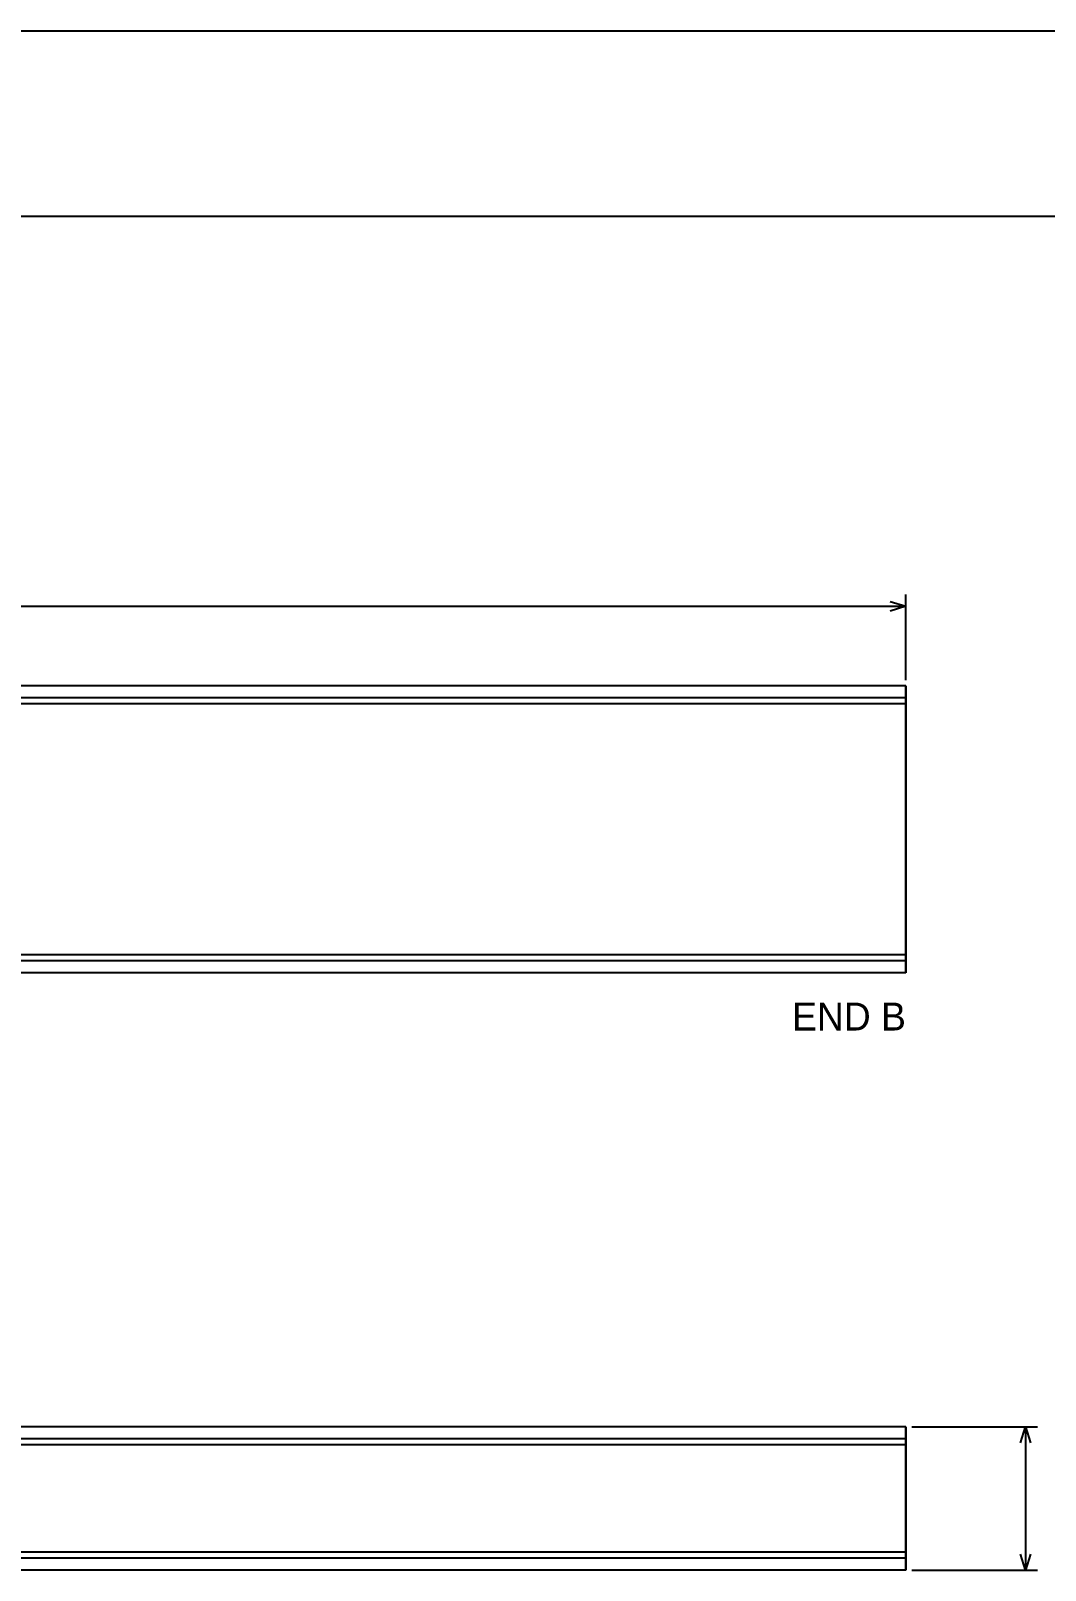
# Model space of a CAD drawing. Header units: inches. Extents: x 1.4 to 100.6, y 1.4 to 64.6.
# Drawn here: x 51 to 72.23, y 32.37 to 64.58 of the extents above; entities that cross this region are included whole.
import ezdxf
from ezdxf.enums import TextEntityAlignment as Align

# ---------------------------------------------------------------- set-up
doc = ezdxf.new("R2010")
doc.units = ezdxf.units.IN
doc.header["$MEASUREMENT"] = 0

msp = doc.modelspace()

# ---------------------------------------------------------------- linework, layer by layer
at = {"layer": 'ANNOTATION'}
for p, q in [((13.187, 52.542), (69.312, 52.542)), ((68.979, 52.646), (69.312, 52.542)), ((69.312, 52.542), (68.979, 52.438)), ((69.312, 51), (69.312, 52.792)), ((69.438, 35.375), (72.063, 35.375)), ((71.708, 35.042), (71.813, 35.375)), ((71.813, 35.375), (71.813, 32.375)), ((71.813, 35.375), (71.917, 35.042)), ((71.813, 32.375), (71.708, 32.708)), ((71.917, 32.708), (71.813, 32.375)), ((69.438, 32.375), (72.063, 32.375))]:
    msp.add_line(p, q, dxfattribs=at)
at = {"layer": 'OUTLINE'}
for p, q in [((1.417, 64.583), (100.583, 64.583)), ((1.417, 60.708), (100.583, 60.708)), ((69.312, 50.875), (13.187, 50.875)), ((69.312, 50.625), (13.187, 50.625)), ((69.312, 50.875), (13.187, 50.875)), ((69.312, 50.625), (13.187, 50.625)), ((69.312, 50.875), (69.312, 50.875)), ((69.312, 50.875), (69.312, 50.875)), ((69.312, 50.875), (69.312, 50.874)), ((69.312, 50.874), (69.312, 50.873)), ((69.312, 50.873), (69.312, 50.872)), ((69.312, 50.872), (69.312, 50.871)), ((69.312, 50.871), (69.312, 50.869)), ((69.312, 50.869), (69.312, 50.868)), ((69.312, 50.868), (69.312, 50.866)), ((69.312, 50.866), (69.312, 50.864)), ((69.312, 50.864), (69.312, 50.861)), ((69.312, 50.861), (69.312, 50.859)), ((69.312, 50.859), (69.312, 50.856)), ((69.312, 50.856), (69.312, 50.853)), ((69.312, 50.853), (69.312, 50.85)), ((69.312, 50.85), (69.312, 50.846)), ((69.312, 50.846), (69.312, 50.843)), ((69.312, 50.843), (69.312, 50.839)), ((69.312, 50.839), (69.312, 50.835)), ((69.312, 50.835), (69.312, 50.831)), ((69.312, 50.831), (69.312, 50.826)), ((69.312, 50.826), (69.312, 50.822)), ((69.312, 50.822), (69.312, 50.817)), ((69.312, 50.817), (69.312, 50.812)), ((69.312, 50.812), (69.312, 50.807)), ((69.312, 50.807), (69.312, 50.801)), ((69.312, 50.801), (69.312, 50.796)), ((69.312, 50.796), (69.312, 50.79)), ((69.312, 50.79), (69.312, 50.784)), ((69.312, 50.784), (69.312, 50.778)), ((69.312, 50.778), (69.312, 50.772)), ((69.312, 50.772), (69.312, 50.765)), ((69.312, 50.765), (69.312, 50.759)), ((69.312, 50.759), (69.312, 50.752)), ((69.312, 50.752), (69.312, 50.745)), ((69.312, 50.745), (69.312, 50.738)), ((69.312, 50.738), (69.312, 50.731)), ((69.312, 50.731), (69.312, 50.723)), ((69.312, 50.723), (69.312, 50.716)), ((69.312, 50.716), (69.312, 50.708)), ((69.312, 50.708), (69.312, 50.701)), ((69.312, 50.701), (69.312, 50.693)), ((69.312, 50.693), (69.312, 50.685)), ((69.312, 50.685), (69.312, 50.677)), ((69.312, 50.677), (69.312, 50.669)), ((69.312, 50.669), (69.312, 50.66)), ((69.312, 50.66), (69.312, 50.652)), ((69.312, 50.652), (69.312, 50.644)), ((69.312, 50.644), (69.312, 50.635)), ((69.312, 50.635), (69.312, 50.626)), ((69.312, 50.626), (69.312, 50.618)), ((69.312, 50.625), (69.312, 50.625)), ((69.312, 50.625), (69.312, 50.625)), ((69.312, 50.625), (69.312, 50.625)), ((69.312, 50.625), (69.312, 50.624)), ((69.312, 50.624), (69.312, 50.624)), ((69.312, 50.624), (69.312, 50.624)), ((69.312, 50.624), (69.312, 50.623)), ((69.312, 50.623), (69.312, 50.623)), ((69.312, 50.623), (69.312, 50.622)), ((69.312, 50.622), (69.312, 50.621)), ((69.312, 50.621), (69.312, 50.62)), ((69.312, 50.62), (69.312, 50.62)), ((69.312, 50.62), (69.312, 50.619)), ((69.312, 50.619), (69.312, 50.618)), ((69.312, 50.618), (69.312, 50.609)), ((69.312, 50.618), (69.312, 50.617)), ((69.312, 50.617), (69.312, 50.615)), ((69.312, 50.615), (69.312, 50.614)), ((69.312, 50.614), (69.312, 50.613)), ((69.312, 50.613), (69.312, 50.612)), ((69.312, 50.612), (69.312, 50.61)), ((69.312, 50.61), (69.312, 50.609)), ((69.312, 50.609), (69.312, 50.6)), ((69.312, 50.609), (69.312, 50.607)), ((69.312, 50.607), (69.312, 50.606)), ((69.312, 50.606), (69.312, 50.604)), ((69.312, 50.604), (69.312, 50.602)), ((69.312, 50.602), (69.312, 50.6)), ((69.312, 50.6), (69.312, 50.591)), ((69.312, 50.6), (69.312, 50.599)), ((69.312, 50.599), (69.312, 50.597)), ((69.312, 50.597), (69.312, 50.595)), ((69.312, 50.595), (69.312, 50.593)), ((69.312, 50.593), (69.312, 50.591)), ((69.312, 50.591), (69.312, 50.582)), ((69.312, 50.591), (69.312, 50.588)), ((69.312, 50.588), (69.312, 50.586)), ((69.312, 50.586), (69.312, 50.584)), ((69.312, 50.584), (69.312, 50.582)), ((69.312, 50.582), (69.312, 50.573)), ((69.312, 50.582), (69.312, 50.579)), ((69.312, 50.579), (69.312, 50.577)), ((69.312, 50.577), (69.312, 50.574)), ((69.312, 50.574), (69.312, 50.572)), ((69.312, 50.573), (69.312, 50.564)), ((69.312, 50.572), (69.312, 50.569)), ((69.312, 50.569), (69.312, 50.567)), ((69.312, 50.874), (69.312, 50.875)), ((69.312, 50.875), (69.312, 50.875)), ((69.312, 50.875), (69.312, 50.875)), ((69.312, 50.873), (69.312, 50.874)), ((69.312, 50.872), (69.312, 50.873)), ((69.312, 50.871), (69.312, 50.872)), ((69.312, 50.869), (69.312, 50.871)), ((69.312, 50.868), (69.312, 50.869)), ((69.312, 50.866), (69.312, 50.868)), ((69.312, 50.864), (69.312, 50.866)), ((69.312, 50.861), (69.312, 50.864)), ((69.312, 50.859), (69.312, 50.861)), ((69.312, 50.856), (69.312, 50.859)), ((69.312, 50.853), (69.312, 50.856)), ((69.312, 50.85), (69.312, 50.853)), ((69.312, 50.846), (69.312, 50.85)), ((69.312, 50.843), (69.312, 50.846)), ((69.312, 50.839), (69.312, 50.843)), ((69.312, 50.835), (69.312, 50.839)), ((69.312, 50.831), (69.312, 50.835)), ((69.312, 50.826), (69.312, 50.831)), ((69.312, 50.822), (69.312, 50.826)), ((69.312, 50.817), (69.312, 50.822)), ((69.312, 50.812), (69.312, 50.817)), ((69.312, 50.807), (69.312, 50.812)), ((69.312, 50.801), (69.312, 50.807)), ((69.312, 50.796), (69.312, 50.801)), ((69.312, 50.79), (69.312, 50.796)), ((69.312, 50.784), (69.312, 50.79)), ((69.312, 50.778), (69.312, 50.784)), ((69.312, 50.772), (69.312, 50.778)), ((69.312, 50.765), (69.312, 50.772)), ((69.312, 50.759), (69.312, 50.765)), ((69.312, 50.752), (69.312, 50.759)), ((69.312, 50.745), (69.312, 50.752)), ((69.312, 50.738), (69.312, 50.745)), ((69.312, 50.731), (69.312, 50.738)), ((69.312, 50.723), (69.312, 50.731)), ((69.312, 50.716), (69.312, 50.723)), ((69.312, 50.708), (69.312, 50.716)), ((69.312, 50.701), (69.312, 50.708)), ((69.312, 50.693), (69.312, 50.701)), ((69.312, 50.685), (69.312, 50.693)), ((69.312, 50.677), (69.312, 50.685)), ((69.312, 50.669), (69.312, 50.677)), ((69.312, 50.66), (69.312, 50.669)), ((69.312, 50.652), (69.312, 50.66)), ((69.312, 50.644), (69.312, 50.652)), ((69.312, 50.635), (69.312, 50.644)), ((69.312, 50.626), (69.312, 50.635)), ((69.312, 50.618), (69.312, 50.626)), ((69.312, 50.624), (69.312, 50.625)), ((69.312, 50.625), (69.312, 50.625)), ((69.312, 50.625), (69.312, 50.625)), ((69.312, 50.625), (69.312, 50.625)), ((69.312, 50.623), (69.312, 50.624)), ((69.312, 50.624), (69.312, 50.624)), ((69.312, 50.624), (69.312, 50.624)), ((69.312, 50.622), (69.312, 50.623)), ((69.312, 50.623), (69.312, 50.623)), ((69.312, 50.621), (69.312, 50.622)), ((69.312, 50.62), (69.312, 50.621)), ((69.312, 50.619), (69.312, 50.62)), ((69.312, 50.62), (69.312, 50.62)), ((69.312, 50.618), (69.312, 50.619)), ((69.312, 50.609), (69.312, 50.618)), ((69.312, 50.617), (69.312, 50.618)), ((69.312, 50.615), (69.312, 50.617)), ((69.312, 50.614), (69.312, 50.615)), ((69.312, 50.613), (69.312, 50.614)), ((69.312, 50.612), (69.312, 50.613)), ((69.312, 50.61), (69.312, 50.612)), ((69.312, 50.609), (69.312, 50.61)), ((69.312, 50.6), (69.312, 50.609)), ((69.312, 50.607), (69.312, 50.609)), ((69.312, 50.606), (69.312, 50.607)), ((69.312, 50.604), (69.312, 50.606)), ((69.312, 50.602), (69.312, 50.604)), ((69.312, 50.6), (69.312, 50.602)), ((69.312, 50.591), (69.312, 50.6)), ((69.312, 50.599), (69.312, 50.6)), ((69.312, 50.597), (69.312, 50.599)), ((69.312, 50.595), (69.312, 50.597)), ((69.312, 50.593), (69.312, 50.595)), ((69.312, 50.591), (69.312, 50.593)), ((69.312, 50.582), (69.312, 50.591)), ((69.312, 50.588), (69.312, 50.591)), ((69.312, 50.586), (69.312, 50.588)), ((69.312, 50.584), (69.312, 50.586)), ((69.312, 50.582), (69.312, 50.584)), ((69.312, 50.573), (69.312, 50.582)), ((69.312, 50.579), (69.312, 50.582)), ((69.312, 50.577), (69.312, 50.579)), ((69.312, 50.574), (69.312, 50.577)), ((69.312, 50.572), (69.312, 50.574)), ((69.312, 50.564), (69.312, 50.573)), ((69.312, 50.569), (69.312, 50.572)), ((69.312, 50.567), (69.312, 50.569)), ((69.312, 50.5), (13.187, 50.5)), ((69.312, 50.5), (13.187, 50.5)), ((69.312, 50.5), (13.187, 50.5)), ((69.312, 50.5), (13.187, 50.5)), ((69.312, 50.567), (69.312, 50.564)), ((69.312, 50.564), (69.312, 50.555)), ((69.312, 50.564), (69.312, 50.562)), ((69.312, 50.562), (69.312, 50.559)), ((69.312, 50.559), (69.312, 50.556)), ((69.312, 50.556), (69.312, 50.553)), ((69.312, 50.555), (69.312, 50.546)), ((69.312, 50.553), (69.312, 50.551)), ((69.312, 50.551), (69.312, 50.548)), ((69.312, 50.548), (69.312, 50.545)), ((69.312, 50.546), (69.312, 50.537)), ((69.312, 50.545), (69.312, 50.542)), ((69.312, 50.542), (69.312, 50.539)), ((69.312, 50.539), (69.312, 50.536)), ((69.312, 50.537), (69.312, 50.528)), ((69.312, 50.536), (69.312, 50.533)), ((69.312, 50.533), (69.312, 50.53)), ((69.312, 50.53), (69.312, 50.527)), ((69.312, 50.528), (69.312, 50.518)), ((69.312, 50.527), (69.312, 50.524)), ((69.312, 50.524), (69.312, 50.521)), ((69.312, 50.521), (69.312, 50.518)), ((69.312, 50.518), (69.312, 50.509)), ((69.312, 50.518), (69.312, 50.515)), ((69.312, 50.515), (69.312, 50.512)), ((69.312, 50.512), (69.312, 50.509)), ((69.312, 50.509), (69.312, 50.5)), ((69.312, 50.509), (69.312, 50.506)), ((69.312, 50.506), (69.312, 50.503)), ((69.312, 50.503), (69.312, 50.5)), ((69.312, 50.5), (69.312, 45.25)), ((69.312, 50.5), (69.312, 45.25)), ((69.312, 50.564), (69.312, 50.567)), ((69.312, 50.555), (69.312, 50.564)), ((69.312, 50.562), (69.312, 50.564)), ((69.312, 50.559), (69.312, 50.562)), ((69.312, 50.556), (69.312, 50.559)), ((69.312, 50.553), (69.312, 50.556)), ((69.312, 50.546), (69.312, 50.555)), ((69.312, 50.551), (69.312, 50.553)), ((69.312, 50.548), (69.312, 50.551)), ((69.312, 50.545), (69.312, 50.548)), ((69.312, 50.537), (69.312, 50.546)), ((69.312, 50.542), (69.312, 50.545)), ((69.312, 50.539), (69.312, 50.542)), ((69.312, 50.536), (69.312, 50.539)), ((69.312, 50.528), (69.312, 50.537)), ((69.312, 50.533), (69.312, 50.536)), ((69.312, 50.53), (69.312, 50.533)), ((69.312, 50.527), (69.312, 50.53)), ((69.312, 50.518), (69.312, 50.528)), ((69.312, 50.524), (69.312, 50.527)), ((69.312, 50.521), (69.312, 50.524)), ((69.312, 50.518), (69.312, 50.521)), ((69.312, 50.509), (69.312, 50.518)), ((69.312, 50.515), (69.312, 50.518)), ((69.312, 50.512), (69.312, 50.515)), ((69.312, 50.509), (69.312, 50.512)), ((69.312, 50.5), (69.312, 50.509)), ((69.312, 50.506), (69.312, 50.509)), ((69.312, 50.503), (69.312, 50.506)), ((69.312, 50.5), (69.312, 50.503)), ((69.312, 45.25), (69.312, 50.5)), ((69.312, 45.25), (69.312, 50.5)), ((69.312, 45.25), (13.187, 45.25)), ((69.312, 45.25), (13.187, 45.25)), ((69.312, 45.125), (13.187, 45.125)), ((69.312, 45.25), (13.187, 45.25)), ((69.312, 45.25), (13.187, 45.25)), ((69.312, 45.125), (13.187, 45.125)), ((69.312, 45.25), (69.312, 45.247)), ((69.312, 45.25), (69.312, 45.241)), ((69.312, 45.247), (69.312, 45.244)), ((69.312, 45.244), (69.312, 45.241)), ((69.312, 45.241), (69.312, 45.238)), ((69.312, 45.241), (69.312, 45.232)), ((69.312, 45.238), (69.312, 45.235)), ((69.312, 45.235), (69.312, 45.232)), ((69.312, 45.232), (69.312, 45.229)), ((69.312, 45.232), (69.312, 45.222)), ((69.312, 45.229), (69.312, 45.226)), ((69.312, 45.226), (69.312, 45.223)), ((69.312, 45.223), (69.312, 45.22)), ((69.312, 45.222), (69.312, 45.213)), ((69.312, 45.22), (69.312, 45.217)), ((69.312, 45.217), (69.312, 45.214)), ((69.312, 45.214), (69.312, 45.211)), ((69.312, 45.213), (69.312, 45.204)), ((69.312, 45.211), (69.312, 45.208)), ((69.312, 45.208), (69.312, 45.205)), ((69.312, 45.205), (69.312, 45.202)), ((69.312, 45.204), (69.312, 45.195)), ((69.312, 45.202), (69.312, 45.199)), ((69.312, 45.199), (69.312, 45.197)), ((69.312, 45.197), (69.312, 45.194)), ((69.312, 45.195), (69.312, 45.186)), ((69.312, 45.194), (69.312, 45.191)), ((69.312, 45.191), (69.312, 45.188)), ((69.312, 45.188), (69.312, 45.186)), ((69.312, 45.186), (69.312, 45.183)), ((69.312, 45.186), (69.312, 45.177)), ((69.312, 45.183), (69.312, 45.181)), ((69.312, 45.181), (69.312, 45.178)), ((69.312, 45.178), (69.312, 45.176)), ((69.312, 45.177), (69.312, 45.168)), ((69.312, 45.176), (69.312, 45.173)), ((69.312, 45.173), (69.312, 45.171)), ((69.312, 45.171), (69.312, 45.168)), ((69.312, 45.168), (69.312, 45.166)), ((69.312, 45.168), (69.312, 45.159)), ((69.312, 45.166), (69.312, 45.164)), ((69.312, 45.164), (69.312, 45.162)), ((69.312, 45.162), (69.312, 45.159)), ((69.312, 45.159), (69.312, 45.157)), ((69.312, 45.159), (69.312, 45.15)), ((69.312, 45.157), (69.312, 45.155)), ((69.312, 45.155), (69.312, 45.153)), ((69.312, 45.153), (69.312, 45.151)), ((69.312, 45.151), (69.312, 45.15)), ((69.312, 45.15), (69.312, 45.148)), ((69.312, 45.15), (69.312, 45.141)), ((69.312, 45.148), (69.312, 45.146)), ((69.312, 45.146), (69.312, 45.144)), ((69.312, 45.144), (69.312, 45.143)), ((69.312, 45.143), (69.312, 45.141)), ((69.312, 45.141), (69.312, 45.14)), ((69.312, 45.141), (69.312, 45.132)), ((69.312, 45.14), (69.312, 45.138)), ((69.312, 45.138), (69.312, 45.137)), ((69.312, 45.137), (69.312, 45.136)), ((69.312, 45.136), (69.312, 45.135)), ((69.312, 45.135), (69.312, 45.133)), ((69.312, 45.133), (69.312, 45.132)), ((69.312, 45.132), (69.312, 45.131)), ((69.312, 45.132), (69.312, 45.124)), ((69.312, 45.131), (69.312, 45.13)), ((69.312, 45.13), (69.312, 45.13)), ((69.312, 45.13), (69.312, 45.129)), ((69.312, 45.129), (69.312, 45.128)), ((69.312, 45.128), (69.312, 45.127)), ((69.312, 45.127), (69.312, 45.127)), ((69.312, 45.127), (69.312, 45.126)), ((69.312, 45.126), (69.312, 45.126)), ((69.312, 45.126), (69.312, 45.126)), ((69.312, 45.126), (69.312, 45.125)), ((69.312, 45.125), (69.312, 45.125)), ((69.312, 45.125), (69.312, 45.125)), ((69.312, 45.125), (69.312, 45.125)), ((69.312, 45.124), (69.312, 45.115)), ((69.312, 45.115), (69.312, 45.106)), ((69.312, 45.106), (69.312, 45.098)), ((69.312, 45.098), (69.312, 45.09)), ((69.312, 45.247), (69.312, 45.25)), ((69.312, 45.241), (69.312, 45.25)), ((69.312, 45.244), (69.312, 45.247)), ((69.312, 45.241), (69.312, 45.244)), ((69.312, 45.238), (69.312, 45.241)), ((69.312, 45.232), (69.312, 45.241)), ((69.312, 45.235), (69.312, 45.238)), ((69.312, 45.232), (69.312, 45.235)), ((69.312, 45.229), (69.312, 45.232)), ((69.312, 45.222), (69.312, 45.232)), ((69.312, 45.226), (69.312, 45.229)), ((69.312, 45.223), (69.312, 45.226)), ((69.312, 45.22), (69.312, 45.223)), ((69.312, 45.213), (69.312, 45.222)), ((69.312, 45.217), (69.312, 45.22)), ((69.312, 45.214), (69.312, 45.217)), ((69.312, 45.211), (69.312, 45.214)), ((69.312, 45.204), (69.312, 45.213)), ((69.312, 45.208), (69.312, 45.211)), ((69.312, 45.205), (69.312, 45.208)), ((69.312, 45.202), (69.312, 45.205)), ((69.312, 45.195), (69.312, 45.204)), ((69.312, 45.199), (69.312, 45.202)), ((69.312, 45.197), (69.312, 45.199)), ((69.312, 45.194), (69.312, 45.197)), ((69.312, 45.186), (69.312, 45.195)), ((69.312, 45.191), (69.312, 45.194)), ((69.312, 45.188), (69.312, 45.191)), ((69.312, 45.186), (69.312, 45.188)), ((69.312, 45.183), (69.312, 45.186)), ((69.312, 45.177), (69.312, 45.186)), ((69.312, 45.181), (69.312, 45.183)), ((69.312, 45.178), (69.312, 45.181)), ((69.312, 45.176), (69.312, 45.178)), ((69.312, 45.168), (69.312, 45.177)), ((69.312, 45.173), (69.312, 45.176)), ((69.312, 45.171), (69.312, 45.173)), ((69.312, 45.168), (69.312, 45.171)), ((69.312, 45.166), (69.312, 45.168)), ((69.312, 45.159), (69.312, 45.168)), ((69.312, 45.164), (69.312, 45.166)), ((69.312, 45.162), (69.312, 45.164)), ((69.312, 45.159), (69.312, 45.162)), ((69.312, 45.157), (69.312, 45.159)), ((69.312, 45.15), (69.312, 45.159)), ((69.312, 45.155), (69.312, 45.157)), ((69.312, 45.153), (69.312, 45.155)), ((69.312, 45.151), (69.312, 45.153)), ((69.312, 45.15), (69.312, 45.151)), ((69.312, 45.148), (69.312, 45.15)), ((69.312, 45.141), (69.312, 45.15)), ((69.312, 45.146), (69.312, 45.148)), ((69.312, 45.144), (69.312, 45.146)), ((69.312, 45.143), (69.312, 45.144)), ((69.312, 45.141), (69.312, 45.143)), ((69.312, 45.14), (69.312, 45.141)), ((69.312, 45.132), (69.312, 45.141)), ((69.312, 45.138), (69.312, 45.14)), ((69.312, 45.137), (69.312, 45.138)), ((69.312, 45.136), (69.312, 45.137)), ((69.312, 45.135), (69.312, 45.136)), ((69.312, 45.133), (69.312, 45.135)), ((69.312, 45.132), (69.312, 45.133)), ((69.312, 45.131), (69.312, 45.132)), ((69.312, 45.124), (69.312, 45.132)), ((69.312, 45.13), (69.312, 45.131)), ((69.312, 45.129), (69.312, 45.13)), ((69.312, 45.13), (69.312, 45.13)), ((69.312, 45.128), (69.312, 45.129)), ((69.312, 45.127), (69.312, 45.128)), ((69.312, 45.126), (69.312, 45.127)), ((69.312, 45.127), (69.312, 45.127)), ((69.312, 45.125), (69.312, 45.126)), ((69.312, 45.126), (69.312, 45.126)), ((69.312, 45.126), (69.312, 45.126)), ((69.312, 45.125), (69.312, 45.125)), ((69.312, 45.125), (69.312, 45.125)), ((69.312, 45.125), (69.312, 45.125)), ((69.312, 45.115), (69.312, 45.124)), ((69.312, 45.106), (69.312, 45.115)), ((69.312, 45.098), (69.312, 45.106)), ((69.312, 45.09), (69.312, 45.098)), ((69.312, 44.875), (13.187, 44.875)), ((69.312, 44.875), (13.187, 44.875)), ((69.312, 45.09), (69.312, 45.081)), ((69.312, 45.081), (69.312, 45.073)), ((69.312, 45.073), (69.312, 45.065)), ((69.312, 45.065), (69.312, 45.057)), ((69.312, 45.057), (69.312, 45.049)), ((69.312, 45.049), (69.312, 45.042)), ((69.312, 45.042), (69.312, 45.034)), ((69.312, 45.034), (69.312, 45.027)), ((69.312, 45.027), (69.312, 45.019)), ((69.312, 45.019), (69.312, 45.012)), ((69.312, 45.012), (69.312, 45.005)), ((69.312, 45.005), (69.312, 44.998)), ((69.312, 44.998), (69.312, 44.991)), ((69.312, 44.991), (69.312, 44.985)), ((69.312, 44.985), (69.312, 44.978)), ((69.312, 44.978), (69.312, 44.972)), ((69.312, 44.972), (69.312, 44.966)), ((69.312, 44.966), (69.312, 44.96)), ((69.312, 44.96), (69.312, 44.954)), ((69.312, 44.954), (69.312, 44.949)), ((69.312, 44.949), (69.312, 44.943)), ((69.312, 44.943), (69.312, 44.938)), ((69.312, 44.938), (69.312, 44.933)), ((69.312, 44.933), (69.312, 44.928)), ((69.312, 44.928), (69.312, 44.924)), ((69.312, 44.924), (69.312, 44.919)), ((69.312, 44.919), (69.312, 44.915)), ((69.312, 44.915), (69.312, 44.911)), ((69.312, 44.911), (69.312, 44.907)), ((69.312, 44.907), (69.312, 44.904)), ((69.312, 44.904), (69.312, 44.9)), ((69.312, 44.9), (69.312, 44.897)), ((69.312, 44.897), (69.312, 44.894)), ((69.312, 44.894), (69.312, 44.891)), ((69.312, 44.891), (69.312, 44.889)), ((69.312, 44.889), (69.312, 44.886)), ((69.312, 44.886), (69.312, 44.884)), ((69.312, 44.884), (69.312, 44.882)), ((69.312, 44.882), (69.312, 44.881)), ((69.312, 44.881), (69.312, 44.879)), ((69.312, 44.879), (69.312, 44.878)), ((69.312, 44.878), (69.312, 44.877)), ((69.312, 44.877), (69.312, 44.876)), ((69.312, 44.876), (69.312, 44.875)), ((69.312, 44.875), (69.312, 44.875)), ((69.312, 44.875), (69.312, 44.875)), ((69.312, 45.081), (69.312, 45.09)), ((69.312, 45.073), (69.312, 45.081)), ((69.312, 45.065), (69.312, 45.073)), ((69.312, 45.057), (69.312, 45.065)), ((69.312, 45.049), (69.312, 45.057)), ((69.312, 45.042), (69.312, 45.049)), ((69.312, 45.034), (69.312, 45.042)), ((69.312, 45.027), (69.312, 45.034)), ((69.312, 45.019), (69.312, 45.027)), ((69.312, 45.012), (69.312, 45.019)), ((69.312, 45.005), (69.312, 45.012)), ((69.312, 44.998), (69.312, 45.005)), ((69.312, 44.991), (69.312, 44.998)), ((69.312, 44.985), (69.312, 44.991)), ((69.312, 44.978), (69.312, 44.985)), ((69.312, 44.972), (69.312, 44.978)), ((69.312, 44.966), (69.312, 44.972)), ((69.312, 44.96), (69.312, 44.966)), ((69.312, 44.954), (69.312, 44.96)), ((69.312, 44.949), (69.312, 44.954)), ((69.312, 44.943), (69.312, 44.949)), ((69.312, 44.938), (69.312, 44.943)), ((69.312, 44.933), (69.312, 44.938)), ((69.312, 44.928), (69.312, 44.933)), ((69.312, 44.924), (69.312, 44.928)), ((69.312, 44.919), (69.312, 44.924)), ((69.312, 44.915), (69.312, 44.919)), ((69.312, 44.911), (69.312, 44.915)), ((69.312, 44.907), (69.312, 44.911)), ((69.312, 44.904), (69.312, 44.907)), ((69.312, 44.9), (69.312, 44.904)), ((69.312, 44.897), (69.312, 44.9)), ((69.312, 44.894), (69.312, 44.897)), ((69.312, 44.891), (69.312, 44.894)), ((69.312, 44.889), (69.312, 44.891)), ((69.312, 44.886), (69.312, 44.889)), ((69.312, 44.884), (69.312, 44.886)), ((69.312, 44.882), (69.312, 44.884)), ((69.312, 44.881), (69.312, 44.882)), ((69.312, 44.879), (69.312, 44.881)), ((69.312, 44.878), (69.312, 44.879)), ((69.312, 44.877), (69.312, 44.878)), ((69.312, 44.876), (69.312, 44.877)), ((69.312, 44.875), (69.312, 44.876)), ((69.312, 44.875), (69.312, 44.875)), ((69.312, 44.875), (69.312, 44.875)), ((69.312, 35.375), (13.187, 35.375)), ((69.312, 35.375), (13.187, 35.375)), ((69.312, 35.125), (13.187, 35.125)), ((69.312, 35.125), (13.187, 35.125)), ((69.312, 35.374), (69.312, 35.375)), ((69.312, 35.375), (69.312, 35.375)), ((69.312, 35.375), (69.312, 35.375)), ((69.312, 35.375), (69.312, 35.375)), ((69.312, 35.375), (69.312, 35.375)), ((69.312, 35.375), (69.312, 35.374)), ((69.312, 35.373), (69.312, 35.374)), ((69.312, 35.374), (69.312, 35.373)), ((69.312, 35.372), (69.312, 35.373)), ((69.312, 35.373), (69.312, 35.372)), ((69.312, 35.371), (69.312, 35.372)), ((69.312, 35.372), (69.312, 35.371)), ((69.312, 35.369), (69.312, 35.371)), ((69.312, 35.371), (69.312, 35.369)), ((69.312, 35.368), (69.312, 35.369)), ((69.312, 35.369), (69.312, 35.368)), ((69.312, 35.366), (69.312, 35.368)), ((69.312, 35.368), (69.312, 35.366)), ((69.312, 35.364), (69.312, 35.366)), ((69.312, 35.366), (69.312, 35.364)), ((69.312, 35.361), (69.312, 35.364)), ((69.312, 35.364), (69.312, 35.361)), ((69.312, 35.359), (69.312, 35.361)), ((69.312, 35.361), (69.312, 35.359)), ((69.312, 35.356), (69.312, 35.359)), ((69.312, 35.359), (69.312, 35.356)), ((69.312, 35.353), (69.312, 35.356)), ((69.312, 35.356), (69.312, 35.353)), ((69.312, 35.35), (69.312, 35.353)), ((69.312, 35.353), (69.312, 35.35)), ((69.312, 35.346), (69.312, 35.35)), ((69.312, 35.35), (69.312, 35.346)), ((69.312, 35.343), (69.312, 35.346)), ((69.312, 35.346), (69.312, 35.343)), ((69.312, 35.339), (69.312, 35.343)), ((69.312, 35.343), (69.312, 35.339)), ((69.312, 35.335), (69.312, 35.339)), ((69.312, 35.339), (69.312, 35.335)), ((69.312, 35.331), (69.312, 35.335)), ((69.312, 35.335), (69.312, 35.331)), ((69.312, 35.326), (69.312, 35.331)), ((69.312, 35.331), (69.312, 35.326)), ((69.312, 35.322), (69.312, 35.326)), ((69.312, 35.326), (69.312, 35.322)), ((69.312, 35.317), (69.312, 35.322)), ((69.312, 35.322), (69.312, 35.317)), ((69.312, 35.312), (69.312, 35.317)), ((69.312, 35.317), (69.312, 35.312)), ((69.312, 35.307), (69.312, 35.312)), ((69.312, 35.312), (69.312, 35.307)), ((69.312, 35.301), (69.312, 35.307)), ((69.312, 35.307), (69.312, 35.301)), ((69.312, 35.296), (69.312, 35.301)), ((69.312, 35.301), (69.312, 35.296)), ((69.312, 35.29), (69.312, 35.296)), ((69.312, 35.296), (69.312, 35.29)), ((69.312, 35.284), (69.312, 35.29)), ((69.312, 35.29), (69.312, 35.284)), ((69.312, 35.278), (69.312, 35.284)), ((69.312, 35.284), (69.312, 35.278)), ((69.312, 35.272), (69.312, 35.278)), ((69.312, 35.278), (69.312, 35.272)), ((69.312, 35.265), (69.312, 35.272)), ((69.312, 35.272), (69.312, 35.265)), ((69.312, 35.259), (69.312, 35.265)), ((69.312, 35.265), (69.312, 35.259)), ((69.312, 35.252), (69.312, 35.259)), ((69.312, 35.259), (69.312, 35.252)), ((69.312, 35.245), (69.312, 35.252)), ((69.312, 35.252), (69.312, 35.245)), ((69.312, 35.238), (69.312, 35.245)), ((69.312, 35.245), (69.312, 35.238)), ((69.312, 35.231), (69.312, 35.238)), ((69.312, 35.238), (69.312, 35.231)), ((69.312, 35.223), (69.312, 35.231)), ((69.312, 35.231), (69.312, 35.223)), ((69.312, 35.216), (69.312, 35.223)), ((69.312, 35.223), (69.312, 35.216)), ((69.312, 35.208), (69.312, 35.216)), ((69.312, 35.216), (69.312, 35.208)), ((69.312, 35.201), (69.312, 35.208)), ((69.312, 35.208), (69.312, 35.201)), ((69.312, 35.193), (69.312, 35.201)), ((69.312, 35.201), (69.312, 35.193)), ((69.312, 35.185), (69.312, 35.193)), ((69.312, 35.193), (69.312, 35.185)), ((69.312, 35.177), (69.312, 35.185)), ((69.312, 35.185), (69.312, 35.177)), ((69.312, 35.169), (69.312, 35.177)), ((69.312, 35.177), (69.312, 35.169)), ((69.312, 35.16), (69.312, 35.169)), ((69.312, 35.169), (69.312, 35.16)), ((69.312, 35.152), (69.312, 35.16)), ((69.312, 35.16), (69.312, 35.152)), ((69.312, 35.144), (69.312, 35.152)), ((69.312, 35.152), (69.312, 35.144)), ((69.312, 35.135), (69.312, 35.144)), ((69.312, 35.144), (69.312, 35.135)), ((69.312, 35.126), (69.312, 35.135)), ((69.312, 35.135), (69.312, 35.126)), ((69.312, 35.118), (69.312, 35.126)), ((69.312, 35.126), (69.312, 35.118)), ((69.312, 35.124), (69.312, 35.125)), ((69.312, 35.125), (69.312, 35.125)), ((69.312, 35.125), (69.312, 35.125)), ((69.312, 35.125), (69.312, 35.125)), ((69.312, 35.125), (69.312, 35.125)), ((69.312, 35.125), (69.312, 35.125)), ((69.312, 35.125), (69.312, 35.125)), ((69.312, 35.125), (69.312, 35.124)), ((69.312, 35.123), (69.312, 35.124)), ((69.312, 35.124), (69.312, 35.124)), ((69.312, 35.124), (69.312, 35.124)), ((69.312, 35.124), (69.312, 35.124)), ((69.312, 35.124), (69.312, 35.124)), ((69.312, 35.124), (69.312, 35.123)), ((69.312, 35.122), (69.312, 35.123)), ((69.312, 35.123), (69.312, 35.123)), ((69.312, 35.123), (69.312, 35.123)), ((69.312, 35.123), (69.312, 35.122)), ((69.312, 35.121), (69.312, 35.122)), ((69.312, 35.122), (69.312, 35.121)), ((69.312, 35.12), (69.312, 35.121)), ((69.312, 35.121), (69.312, 35.12)), ((69.312, 35.119), (69.312, 35.12)), ((69.312, 35.12), (69.312, 35.12)), ((69.312, 35.12), (69.312, 35.12)), ((69.312, 35.12), (69.312, 35.119)), ((69.312, 35.118), (69.312, 35.119)), ((69.312, 35.119), (69.312, 35.118)), ((69.312, 35.117), (69.312, 35.118)), ((69.312, 35.109), (69.312, 35.118)), ((69.312, 35.118), (69.312, 35.109)), ((69.312, 35.118), (69.312, 35.117)), ((69.312, 35.115), (69.312, 35.117)), ((69.312, 35.117), (69.312, 35.115)), ((69.312, 35.114), (69.312, 35.115)), ((69.312, 35.115), (69.312, 35.114)), ((69.312, 35.113), (69.312, 35.114)), ((69.312, 35.114), (69.312, 35.113)), ((69.312, 35.112), (69.312, 35.113)), ((69.312, 35.113), (69.312, 35.112)), ((69.312, 35.11), (69.312, 35.112)), ((69.312, 35.112), (69.312, 35.11)), ((69.312, 35.109), (69.312, 35.11)), ((69.312, 35.11), (69.312, 35.109)), ((69.312, 35.107), (69.312, 35.109)), ((69.312, 35.1), (69.312, 35.109)), ((69.312, 35.109), (69.312, 35.1)), ((69.312, 35.109), (69.312, 35.107)), ((69.312, 35.106), (69.312, 35.107)), ((69.312, 35.107), (69.312, 35.106)), ((69.312, 35), (13.187, 35)), ((69.312, 35), (13.187, 35)), ((69.312, 35), (13.187, 35)), ((69.312, 35), (13.187, 35)), ((69.312, 35), (69.312, 32.75)), ((69.312, 32.75), (69.312, 35)), ((69.312, 32.75), (69.312, 35)), ((69.312, 35), (69.312, 32.75)), ((69.312, 35.104), (69.312, 35.106)), ((69.312, 35.106), (69.312, 35.104)), ((69.312, 35.102), (69.312, 35.104)), ((69.312, 35.104), (69.312, 35.102)), ((69.312, 35.1), (69.312, 35.102)), ((69.312, 35.102), (69.312, 35.1)), ((69.312, 35.099), (69.312, 35.1)), ((69.312, 35.091), (69.312, 35.1)), ((69.312, 35.1), (69.312, 35.091)), ((69.312, 35.1), (69.312, 35.099)), ((69.312, 35.097), (69.312, 35.099)), ((69.312, 35.099), (69.312, 35.097)), ((69.312, 35.095), (69.312, 35.097)), ((69.312, 35.097), (69.312, 35.095)), ((69.312, 35.093), (69.312, 35.095)), ((69.312, 35.095), (69.312, 35.093)), ((69.312, 35.091), (69.312, 35.093)), ((69.312, 35.093), (69.312, 35.091)), ((69.312, 35.088), (69.312, 35.091)), ((69.312, 35.082), (69.312, 35.091)), ((69.312, 35.091), (69.312, 35.082)), ((69.312, 35.091), (69.312, 35.088)), ((69.312, 35.086), (69.312, 35.088)), ((69.312, 35.088), (69.312, 35.086)), ((69.312, 35.084), (69.312, 35.086)), ((69.312, 35.086), (69.312, 35.084)), ((69.312, 35.082), (69.312, 35.084)), ((69.312, 35.084), (69.312, 35.082)), ((69.312, 35.079), (69.312, 35.082)), ((69.312, 35.073), (69.312, 35.082)), ((69.312, 35.082), (69.312, 35.073)), ((69.312, 35.082), (69.312, 35.079)), ((69.312, 35.077), (69.312, 35.079)), ((69.312, 35.079), (69.312, 35.077)), ((69.312, 35.074), (69.312, 35.077)), ((69.312, 35.077), (69.312, 35.074)), ((69.312, 35.072), (69.312, 35.074)), ((69.312, 35.074), (69.312, 35.072)), ((69.312, 35.064), (69.312, 35.073)), ((69.312, 35.073), (69.312, 35.064)), ((69.312, 35.069), (69.312, 35.072)), ((69.312, 35.072), (69.312, 35.069)), ((69.312, 35.067), (69.312, 35.069)), ((69.312, 35.069), (69.312, 35.067)), ((69.312, 35.064), (69.312, 35.067)), ((69.312, 35.067), (69.312, 35.064)), ((69.312, 35.062), (69.312, 35.064)), ((69.312, 35.055), (69.312, 35.064)), ((69.312, 35.064), (69.312, 35.055)), ((69.312, 35.064), (69.312, 35.062)), ((69.312, 35.059), (69.312, 35.062)), ((69.312, 35.062), (69.312, 35.059)), ((69.312, 35.056), (69.312, 35.059)), ((69.312, 35.059), (69.312, 35.056)), ((69.312, 35.053), (69.312, 35.056)), ((69.312, 35.056), (69.312, 35.053)), ((69.312, 35.046), (69.312, 35.055)), ((69.312, 35.055), (69.312, 35.046)), ((69.312, 35.051), (69.312, 35.053)), ((69.312, 35.053), (69.312, 35.051)), ((69.312, 35.048), (69.312, 35.051)), ((69.312, 35.051), (69.312, 35.048)), ((69.312, 35.045), (69.312, 35.048)), ((69.312, 35.048), (69.312, 35.045)), ((69.312, 35.037), (69.312, 35.046)), ((69.312, 35.046), (69.312, 35.037)), ((69.312, 35.042), (69.312, 35.045)), ((69.312, 35.045), (69.312, 35.042)), ((69.312, 35.039), (69.312, 35.042)), ((69.312, 35.042), (69.312, 35.039)), ((69.312, 35.036), (69.312, 35.039)), ((69.312, 35.039), (69.312, 35.036)), ((69.312, 35.028), (69.312, 35.037)), ((69.312, 35.037), (69.312, 35.028)), ((69.312, 35.033), (69.312, 35.036)), ((69.312, 35.036), (69.312, 35.033)), ((69.312, 35.03), (69.312, 35.033)), ((69.312, 35.033), (69.312, 35.03)), ((69.312, 35.027), (69.312, 35.03)), ((69.312, 35.03), (69.312, 35.027)), ((69.312, 35.018), (69.312, 35.028)), ((69.312, 35.028), (69.312, 35.018)), ((69.312, 35.024), (69.312, 35.027)), ((69.312, 35.027), (69.312, 35.024)), ((69.312, 35.021), (69.312, 35.024)), ((69.312, 35.024), (69.312, 35.021)), ((69.312, 35.018), (69.312, 35.021)), ((69.312, 35.021), (69.312, 35.018)), ((69.312, 35.015), (69.312, 35.018)), ((69.312, 35.009), (69.312, 35.018)), ((69.312, 35.018), (69.312, 35.009)), ((69.312, 35.018), (69.312, 35.015)), ((69.312, 35.012), (69.312, 35.015)), ((69.312, 35.015), (69.312, 35.012)), ((69.312, 35.009), (69.312, 35.012)), ((69.312, 35.012), (69.312, 35.009)), ((69.312, 35.006), (69.312, 35.009)), ((69.312, 35), (69.312, 35.009)), ((69.312, 35.009), (69.312, 35)), ((69.312, 35.009), (69.312, 35.006)), ((69.312, 35.003), (69.312, 35.006)), ((69.312, 35.006), (69.312, 35.003)), ((69.312, 35), (69.312, 35.003)), ((69.312, 35.003), (69.312, 35)), ((69.312, 32.75), (13.187, 32.75)), ((69.312, 32.75), (13.187, 32.75)), ((69.312, 32.75), (13.187, 32.75)), ((69.312, 32.75), (13.187, 32.75)), ((69.312, 32.625), (13.187, 32.625)), ((69.312, 32.625), (13.187, 32.625)), ((69.312, 32.747), (69.312, 32.75)), ((69.312, 32.741), (69.312, 32.75)), ((69.312, 32.75), (69.312, 32.741)), ((69.312, 32.75), (69.312, 32.747)), ((69.312, 32.744), (69.312, 32.747)), ((69.312, 32.747), (69.312, 32.744)), ((69.312, 32.741), (69.312, 32.744)), ((69.312, 32.744), (69.312, 32.741)), ((69.312, 32.738), (69.312, 32.741)), ((69.312, 32.732), (69.312, 32.741)), ((69.312, 32.741), (69.312, 32.732)), ((69.312, 32.741), (69.312, 32.738)), ((69.312, 32.735), (69.312, 32.738)), ((69.312, 32.738), (69.312, 32.735)), ((69.312, 32.732), (69.312, 32.735)), ((69.312, 32.735), (69.312, 32.732)), ((69.312, 32.729), (69.312, 32.732)), ((69.312, 32.722), (69.312, 32.732)), ((69.312, 32.732), (69.312, 32.722)), ((69.312, 32.732), (69.312, 32.729)), ((69.312, 32.726), (69.312, 32.729)), ((69.312, 32.729), (69.312, 32.726)), ((69.312, 32.723), (69.312, 32.726)), ((69.312, 32.726), (69.312, 32.723)), ((69.312, 32.72), (69.312, 32.723)), ((69.312, 32.723), (69.312, 32.72)), ((69.312, 32.713), (69.312, 32.722)), ((69.312, 32.722), (69.312, 32.713)), ((69.312, 32.717), (69.312, 32.72)), ((69.312, 32.72), (69.312, 32.717)), ((69.312, 32.714), (69.312, 32.717)), ((69.312, 32.717), (69.312, 32.714)), ((69.312, 32.711), (69.312, 32.714)), ((69.312, 32.714), (69.312, 32.711)), ((69.312, 32.704), (69.312, 32.713)), ((69.312, 32.713), (69.312, 32.704)), ((69.312, 32.708), (69.312, 32.711)), ((69.312, 32.711), (69.312, 32.708)), ((69.312, 32.705), (69.312, 32.708)), ((69.312, 32.708), (69.312, 32.705)), ((69.312, 32.702), (69.312, 32.705)), ((69.312, 32.705), (69.312, 32.702)), ((69.312, 32.695), (69.312, 32.704)), ((69.312, 32.704), (69.312, 32.695)), ((69.312, 32.699), (69.312, 32.702)), ((69.312, 32.702), (69.312, 32.699)), ((69.312, 32.697), (69.312, 32.699)), ((69.312, 32.699), (69.312, 32.697)), ((69.312, 32.694), (69.312, 32.697)), ((69.312, 32.697), (69.312, 32.694)), ((69.312, 32.686), (69.312, 32.695)), ((69.312, 32.695), (69.312, 32.686)), ((69.312, 32.691), (69.312, 32.694)), ((69.312, 32.694), (69.312, 32.691)), ((69.312, 32.688), (69.312, 32.691)), ((69.312, 32.691), (69.312, 32.688)), ((69.312, 32.686), (69.312, 32.688)), ((69.312, 32.688), (69.312, 32.686)), ((69.312, 32.683), (69.312, 32.686)), ((69.312, 32.677), (69.312, 32.686)), ((69.312, 32.686), (69.312, 32.677)), ((69.312, 32.686), (69.312, 32.683)), ((69.312, 32.681), (69.312, 32.683)), ((69.312, 32.683), (69.312, 32.681)), ((69.312, 32.678), (69.312, 32.681)), ((69.312, 32.681), (69.312, 32.678)), ((69.312, 32.676), (69.312, 32.678)), ((69.312, 32.678), (69.312, 32.676)), ((69.312, 32.668), (69.312, 32.677)), ((69.312, 32.677), (69.312, 32.668)), ((69.312, 32.673), (69.312, 32.676)), ((69.312, 32.676), (69.312, 32.673)), ((69.312, 32.671), (69.312, 32.673)), ((69.312, 32.673), (69.312, 32.671)), ((69.312, 32.668), (69.312, 32.671)), ((69.312, 32.671), (69.312, 32.668)), ((69.312, 32.666), (69.312, 32.668)), ((69.312, 32.659), (69.312, 32.668)), ((69.312, 32.668), (69.312, 32.659)), ((69.312, 32.668), (69.312, 32.666)), ((69.312, 32.664), (69.312, 32.666)), ((69.312, 32.666), (69.312, 32.664)), ((69.312, 32.662), (69.312, 32.664)), ((69.312, 32.664), (69.312, 32.662)), ((69.312, 32.659), (69.312, 32.662)), ((69.312, 32.662), (69.312, 32.659)), ((69.312, 32.657), (69.312, 32.659)), ((69.312, 32.65), (69.312, 32.659)), ((69.312, 32.659), (69.312, 32.65)), ((69.312, 32.659), (69.312, 32.657)), ((69.312, 32.655), (69.312, 32.657)), ((69.312, 32.657), (69.312, 32.655)), ((69.312, 32.653), (69.312, 32.655)), ((69.312, 32.655), (69.312, 32.653)), ((69.312, 32.651), (69.312, 32.653)), ((69.312, 32.653), (69.312, 32.651)), ((69.312, 32.65), (69.312, 32.651)), ((69.312, 32.651), (69.312, 32.65)), ((69.312, 32.648), (69.312, 32.65)), ((69.312, 32.641), (69.312, 32.65)), ((69.312, 32.65), (69.312, 32.641)), ((69.312, 32.65), (69.312, 32.648)), ((69.312, 32.646), (69.312, 32.648)), ((69.312, 32.648), (69.312, 32.646)), ((69.312, 32.644), (69.312, 32.646)), ((69.312, 32.646), (69.312, 32.644)), ((69.312, 32.643), (69.312, 32.644)), ((69.312, 32.644), (69.312, 32.643)), ((69.312, 32.641), (69.312, 32.643)), ((69.312, 32.643), (69.312, 32.641)), ((69.312, 32.64), (69.312, 32.641)), ((69.312, 32.632), (69.312, 32.641)), ((69.312, 32.641), (69.312, 32.632)), ((69.312, 32.641), (69.312, 32.64)), ((69.312, 32.638), (69.312, 32.64)), ((69.312, 32.64), (69.312, 32.638)), ((69.312, 32.637), (69.312, 32.638)), ((69.312, 32.638), (69.312, 32.637)), ((69.312, 32.636), (69.312, 32.637)), ((69.312, 32.637), (69.312, 32.636)), ((69.312, 32.635), (69.312, 32.636)), ((69.312, 32.636), (69.312, 32.635)), ((69.312, 32.633), (69.312, 32.635)), ((69.312, 32.635), (69.312, 32.633)), ((69.312, 32.632), (69.312, 32.633)), ((69.312, 32.633), (69.312, 32.632)), ((69.312, 32.631), (69.312, 32.632)), ((69.312, 32.624), (69.312, 32.632)), ((69.312, 32.632), (69.312, 32.624)), ((69.312, 32.632), (69.312, 32.631)), ((69.312, 32.63), (69.312, 32.631)), ((69.312, 32.631), (69.312, 32.63)), ((69.312, 32.629), (69.312, 32.63)), ((69.312, 32.63), (69.312, 32.63)), ((69.312, 32.63), (69.312, 32.63)), ((69.312, 32.63), (69.312, 32.629)), ((69.312, 32.628), (69.312, 32.629)), ((69.312, 32.629), (69.312, 32.628)), ((69.312, 32.627), (69.312, 32.628)), ((69.312, 32.628), (69.312, 32.627)), ((69.312, 32.626), (69.312, 32.627)), ((69.312, 32.627), (69.312, 32.627)), ((69.312, 32.627), (69.312, 32.627)), ((69.312, 32.627), (69.312, 32.626)), ((69.312, 32.625), (69.312, 32.626)), ((69.312, 32.626), (69.312, 32.626)), ((69.312, 32.626), (69.312, 32.626)), ((69.312, 32.626), (69.312, 32.626)), ((69.312, 32.626), (69.312, 32.626)), ((69.312, 32.626), (69.312, 32.625)), ((69.312, 32.625), (69.312, 32.625)), ((69.312, 32.625), (69.312, 32.625)), ((69.312, 32.625), (69.312, 32.625)), ((69.312, 32.625), (69.312, 32.625)), ((69.312, 32.625), (69.312, 32.625)), ((69.312, 32.625), (69.312, 32.625)), ((69.312, 32.615), (69.312, 32.624)), ((69.312, 32.624), (69.312, 32.615)), ((69.312, 32.606), (69.312, 32.615)), ((69.312, 32.615), (69.312, 32.606)), ((69.312, 32.598), (69.312, 32.606)), ((69.312, 32.606), (69.312, 32.598)), ((69.312, 32.59), (69.312, 32.598)), ((69.312, 32.598), (69.312, 32.59)), ((69.312, 32.581), (69.312, 32.59)), ((69.312, 32.59), (69.312, 32.581)), ((69.312, 32.573), (69.312, 32.581)), ((69.312, 32.581), (69.312, 32.573)), ((69.312, 32.565), (69.312, 32.573)), ((69.312, 32.573), (69.312, 32.565)), ((69.312, 32.557), (69.312, 32.565)), ((69.312, 32.565), (69.312, 32.557)), ((69.312, 32.549), (69.312, 32.557)), ((69.312, 32.557), (69.312, 32.549)), ((69.312, 32.542), (69.312, 32.549)), ((69.312, 32.549), (69.312, 32.542)), ((69.312, 32.534), (69.312, 32.542)), ((69.312, 32.542), (69.312, 32.534)), ((69.312, 32.527), (69.312, 32.534)), ((69.312, 32.534), (69.312, 32.527)), ((69.312, 32.375), (13.187, 32.375)), ((69.312, 32.375), (13.187, 32.375)), ((69.312, 32.519), (69.312, 32.527)), ((69.312, 32.527), (69.312, 32.519)), ((69.312, 32.512), (69.312, 32.519)), ((69.312, 32.519), (69.312, 32.512)), ((69.312, 32.505), (69.312, 32.512)), ((69.312, 32.512), (69.312, 32.505)), ((69.312, 32.498), (69.312, 32.505)), ((69.312, 32.505), (69.312, 32.498)), ((69.312, 32.491), (69.312, 32.498)), ((69.312, 32.498), (69.312, 32.491)), ((69.312, 32.485), (69.312, 32.491)), ((69.312, 32.491), (69.312, 32.485)), ((69.312, 32.478), (69.312, 32.485)), ((69.312, 32.485), (69.312, 32.478)), ((69.312, 32.472), (69.312, 32.478)), ((69.312, 32.478), (69.312, 32.472)), ((69.312, 32.466), (69.312, 32.472)), ((69.312, 32.472), (69.312, 32.466)), ((69.312, 32.46), (69.312, 32.466)), ((69.312, 32.466), (69.312, 32.46)), ((69.312, 32.454), (69.312, 32.46)), ((69.312, 32.46), (69.312, 32.454)), ((69.312, 32.449), (69.312, 32.454)), ((69.312, 32.454), (69.312, 32.449)), ((69.312, 32.443), (69.312, 32.449)), ((69.312, 32.449), (69.312, 32.443)), ((69.312, 32.438), (69.312, 32.443)), ((69.312, 32.443), (69.312, 32.438)), ((69.312, 32.433), (69.312, 32.438)), ((69.312, 32.438), (69.312, 32.433)), ((69.312, 32.428), (69.312, 32.433)), ((69.312, 32.433), (69.312, 32.428)), ((69.312, 32.424), (69.312, 32.428)), ((69.312, 32.428), (69.312, 32.424)), ((69.312, 32.419), (69.312, 32.424)), ((69.312, 32.424), (69.312, 32.419)), ((69.312, 32.415), (69.312, 32.419)), ((69.312, 32.419), (69.312, 32.415)), ((69.312, 32.411), (69.312, 32.415)), ((69.312, 32.415), (69.312, 32.411)), ((69.312, 32.407), (69.312, 32.411)), ((69.312, 32.411), (69.312, 32.407)), ((69.312, 32.404), (69.312, 32.407)), ((69.312, 32.407), (69.312, 32.404)), ((69.312, 32.4), (69.312, 32.404)), ((69.312, 32.404), (69.312, 32.4)), ((69.312, 32.397), (69.312, 32.4)), ((69.312, 32.4), (69.312, 32.397)), ((69.312, 32.394), (69.312, 32.397)), ((69.312, 32.397), (69.312, 32.394)), ((69.312, 32.391), (69.312, 32.394)), ((69.312, 32.394), (69.312, 32.391)), ((69.312, 32.389), (69.312, 32.391)), ((69.312, 32.391), (69.312, 32.389)), ((69.312, 32.386), (69.312, 32.389)), ((69.312, 32.389), (69.312, 32.386)), ((69.312, 32.384), (69.312, 32.386)), ((69.312, 32.386), (69.312, 32.384)), ((69.312, 32.382), (69.312, 32.384)), ((69.312, 32.384), (69.312, 32.382)), ((69.312, 32.381), (69.312, 32.382)), ((69.312, 32.382), (69.312, 32.381)), ((69.312, 32.379), (69.312, 32.381)), ((69.312, 32.381), (69.312, 32.379)), ((69.312, 32.378), (69.312, 32.379)), ((69.312, 32.379), (69.312, 32.378)), ((69.312, 32.377), (69.312, 32.378)), ((69.312, 32.378), (69.312, 32.377)), ((69.312, 32.376), (69.312, 32.377)), ((69.312, 32.377), (69.312, 32.376)), ((69.312, 32.375), (69.312, 32.376)), ((69.312, 32.376), (69.312, 32.375)), ((69.312, 32.375), (69.312, 32.375)), ((69.312, 32.375), (69.312, 32.375)), ((69.312, 32.375), (69.312, 32.375)), ((69.312, 32.375), (69.312, 32.375))]:
    msp.add_line(p, q, dxfattribs=at)

# ---------------------------------------------------------------- texts
at = {"layer": 'ANNOTATION'}
msp.add_text('END B', height=0.5833, dxfattribs=at).set_placement((69.312, 43.667), align=Align.RIGHT)

doc.saveas('drawing.dxf')
